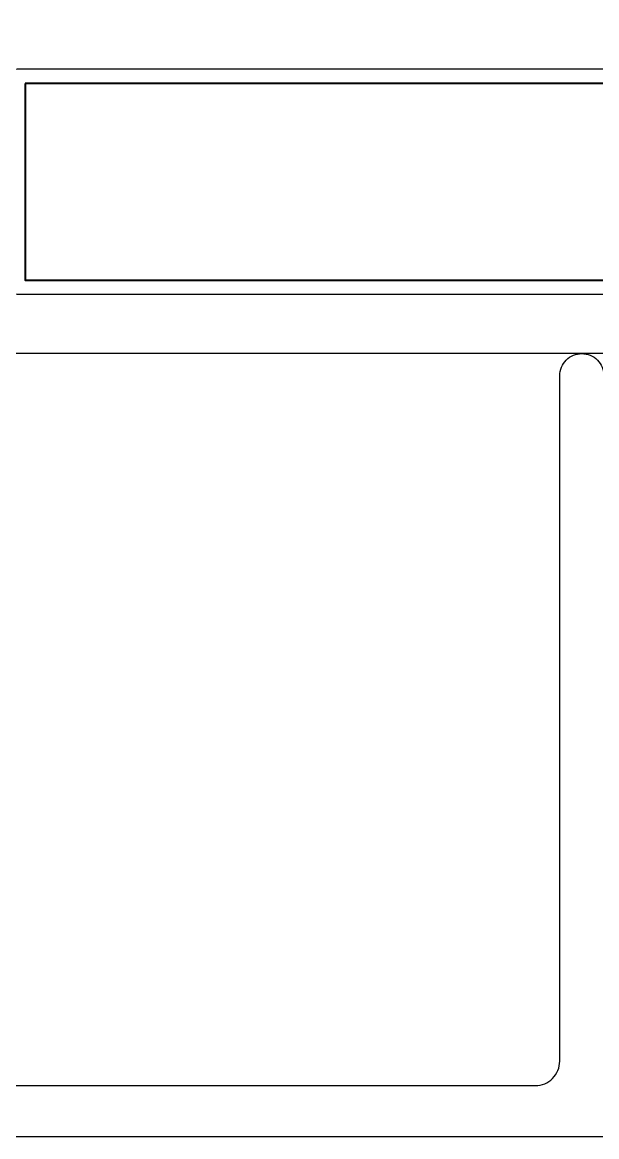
# Model space of a CAD drawing. Extents: x -23 to 190, y -172 to 85.
# Drawn here: x 7.241 to 7.971, y 64.143 to 65.559 of the extents above; entities that cross this region are included whole.
import ezdxf

# ---------------------------------------------------------------- set-up
doc = ezdxf.new("R2010")
doc.units = 0
doc.header["$MEASUREMENT"] = 0
doc.layers.get('0').update_dxf_attribs({"linetype": 'CONTINUOUS'})
doc.layers.add('DIM', color=7, linetype='CONTINUOUS')
doc.layers.add('FRAME', color=1, linetype='CONTINUOUS')

# ---------------------------------------------------------------- blocks, each defined once
blk = doc.blocks.new('3802 45 GLASS STOP')
for points in [[(3.9331, -0.668), (-0.0009, -0.668, -0.414214)], [(0.0491, -0.603), (1.5201, -0.603, 0.414214), (1.5511, -0.572), (1.5511, 0.299, -0.414214), (1.5791, 0.327), (1.5791, 0.327, -0.414214), (1.6071, 0.299), (1.6071, -0.572, 0.414214), (1.6381, -0.603), (3.1786, -0.603, 0.668179)]]:
    blk.add_lwpolyline(points, format="xyb")
blk = doc.blocks.new('3806 MULLION')
blk.add_lwpolyline([(-1.674, -0.2185), (-3.625, -0.2185, -0.414214), (-3.731, -0.1125), (-3.731, -0.0685, 0.414214), (-3.762, -0.0375), (-3.764, -0.0375, 0.308174), (-3.7928, -0.0571, -0.627979), (-4.0731, -0.078, 0.267949), (-4.0999, -0.0625), (-4.39, -0.0625, 0.414214), (-4.4, -0.0725), (-4.4, -0.3696, -0.237131), (-4.4125, -0.3945, 0.457629), (-4.4159, -0.4413), (-4.3459, -0.5114, -0.668179), (-4.36, -0.5455), (-4.49, -0.5455, -0.414214), (-4.5, -0.5355), (-4.5, 0), (-4.5, 0.5355, -0.414214)], format="xyb")
blk.add_lwpolyline([(-3.625, -0.1435, -0.414214), (-3.656, -0.1125), (-3.656, 0.1125, -0.414214), (-3.625, 0.1435), (-1.637, 0.1435, -0.414214), (-1.606, 0.1125), (-1.606, -0.1125, -0.414214), (-1.637, -0.1435)], format="xyb", close=True)

msp = doc.modelspace()

# ---------------------------------------------------------------- linework, layer by layer
at = {"layer": 'DIM', "color": 5, "lineweight": 40}
msp.add_lwpolyline([(7.2448, 65.4813), (7.2448, 65.2313), (9.2448, 65.2313), (9.2448, 65.4813)], close=True, dxfattribs=at)

# ---------------------------------------------------------------- block references
at = {"layer": 'FRAME'}
for name, p in [('3806 MULLION', (10.8625, 65.3564)), ('3802 45 GLASS STOP', (6.3725, 64.8109))]:
    msp.add_blockref(name, p, dxfattribs=at)

doc.saveas('drawing.dxf')
